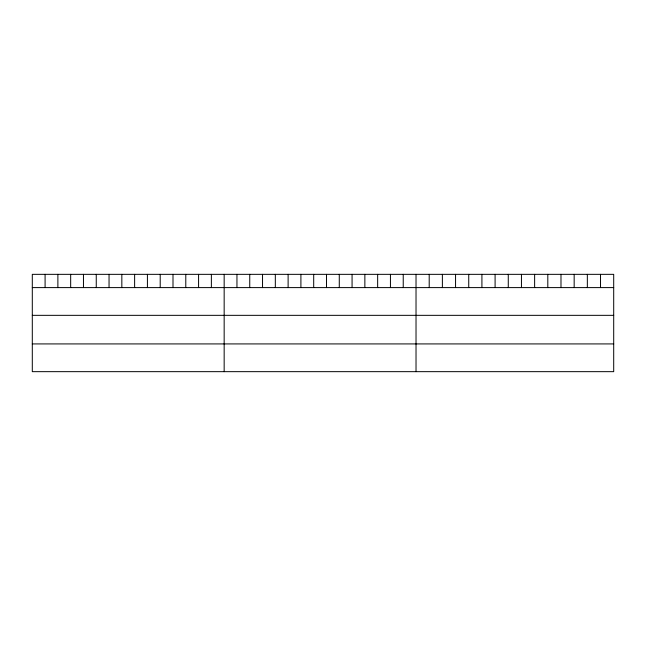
<?xml version="1.0" encoding="UTF-8"?>
<svg xmlns="http://www.w3.org/2000/svg" width="646" height="646" viewBox="0 0 646 646"><rect width="100%" height="100%" fill="white"/><g stroke="black" fill="none" stroke-linecap="round" stroke-linejoin="round"><path stroke-width="0.97" d="M613.7 287.599L613.7 371.66L32.3 371.66L32.3 274.34L613.7 274.34L613.7 287.599L32.3 287.599M32.3 315.337L613.7 315.337M32.3 343.922L613.7 343.922M600.522 274.34L600.522 287.599M587.343 274.34L587.343 287.599M574.165 274.34L574.165 287.599M560.986 274.34L560.986 287.599M547.808 274.34L547.808 287.599M534.63 274.34L534.63 287.599M521.451 274.34L521.451 287.599M508.273 274.34L508.273 287.599M495.094 274.34L495.094 287.599M481.916 274.34L481.916 287.599M468.738 274.34L468.738 287.599M455.559 274.34L455.559 287.599M442.381 274.34L442.381 287.599M429.202 274.34L429.202 287.599M416.024 274.34L416.024 371.66M403.233 274.34L403.233 287.599M390.442 274.34L390.442 287.599M377.652 274.34L377.652 287.599M364.861 274.34L364.861 287.599M352.07 274.34L352.07 287.599M339.279 274.34L339.279 287.599M326.488 274.34L326.488 287.599M313.698 274.34L313.698 287.599M300.907 274.34L300.907 287.599M288.116 274.34L288.116 287.599M275.325 274.34L275.325 287.599M262.534 274.34L262.534 287.599M249.744 274.34L249.744 287.599M236.953 274.34L236.953 287.599M224.162 274.34L224.162 371.66M211.371 274.34L211.371 287.599M198.58 274.34L198.58 287.599M185.79 274.34L185.79 287.599M172.999 274.34L172.999 287.599M160.208 274.34L160.208 287.599M147.417 274.34L147.417 287.599M134.626 274.34L134.626 287.599M121.836 274.34L121.836 287.599M109.045 274.34L109.045 287.599M96.254 274.34L96.254 287.599M83.463 274.34L83.463 287.599M70.672 274.34L70.672 287.599M57.882 274.34L57.882 287.599M45.091 274.34L45.091 287.599"/></g></svg>
